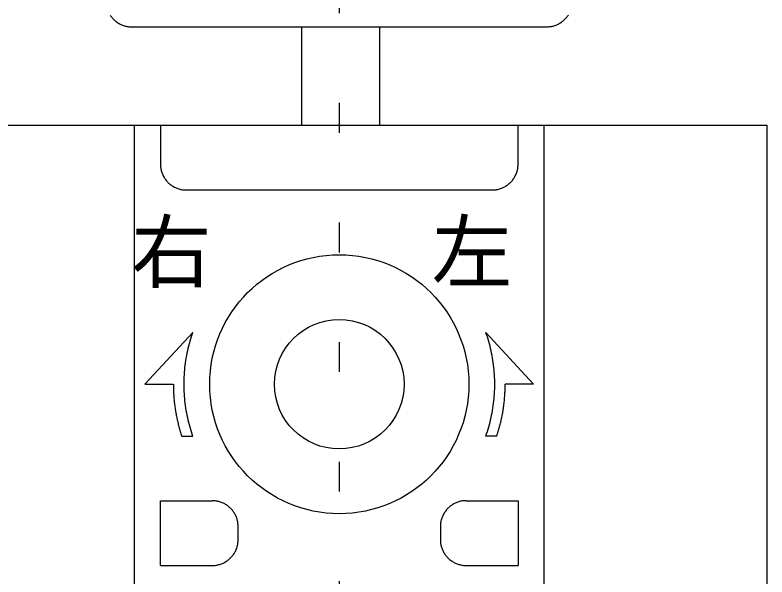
# Model space of a CAD drawing. Units: millimetres, scale not verified. Extents: x -800 to 800, y -554 to 554.
# Drawn here: x -213.78 to -184.77, y 363.11 to 384.81 of the extents above; entities that cross this region are included whole.
import ezdxf
from ezdxf.enums import TextEntityAlignment as Align

# ---------------------------------------------------------------- set-up
doc = ezdxf.new("R2010")
doc.units = ezdxf.units.MM
doc.header["$LTSCALE"] = 4
doc.linetypes.add('USER12', pattern=[1.154642, 0.288572, -0.86607])
doc.layers.add('2-0', color=7, linetype='Continuous', lineweight=25)
doc.styles.add('ＭＳ ゴシック', font='')
doc.styles.get('ＭＳ ゴシック').set_extended_font_data('MS Gothic')

msp = doc.modelspace()

# ---------------------------------------------------------------- linework, layer by layer
at = {"layer": '2-0', "linetype": 'USER12'}
msp.add_line((-201.269, 390.654), (-201.269, 338.712), dxfattribs=at)
at = {"layer": '2-0'}
for p, q in [((-209.271, 384.352), (-193.271, 384.352)), ((-202.719, 384.352), (-202.719, 380.553)), ((-199.721, 384.352), (-199.721, 380.553)), ((-217.768, 380.553), (-184.77, 380.553)), ((-209.169, 345.453), (-209.169, 380.553)), ((-209.169, 380.553), (-193.369, 380.553)), ((-208.168, 380.553), (-208.168, 379.055)), ((-194.369, 379.054), (-194.369, 380.552)), ((-193.369, 345.453), (-193.369, 380.553)), ((-184.768, 380.553), (-184.768, 321.939)), ((-207.169, 378.053), (-195.369, 378.053)), ((-208.768, 370.553), (-206.923, 372.554)), ((-193.769, 370.553), (-195.614, 372.554)), ((-208.768, 370.553), (-207.67, 370.553)), ((-193.769, 370.553), (-194.867, 370.553)), ((-207.349, 368.553), (-206.923, 368.553)), ((-195.188, 368.553), (-195.614, 368.553)), ((-208.168, 366.053), (-206.168, 366.053)), ((-208.168, 363.553), (-208.168, 366.052)), ((-196.367, 366.053), (-194.369, 366.053)), ((-194.369, 366.053), (-194.369, 363.554)), ((-205.169, 364.553), (-205.169, 365.052)), ((-197.368, 365.053), (-197.368, 364.553)), ((-208.168, 363.553), (-206.168, 363.553)), ((-196.367, 363.553), (-194.369, 363.553))]:
    msp.add_line(p, q, dxfattribs=at)
for centre, radius in [((-201.268, 370.553), 4.999), ((-201.269, 370.553), 2.5)]:
    msp.add_circle(centre, radius, dxfattribs=at)
for centre, radius, start, end in [((-209.264, 385.355), 1.006, 212.9511, 220.92), ((-209.263, 385.356), 1.007, 220.9169, 228.8625), ((-193.275, 385.359), 1.008, 311.0277, 318.9723), ((-193.273, 385.357), 1.006, 318.9692, 326.9474), ((-209.265, 385.353), 1.003, 228.8595, 236.849), ((-209.269, 385.347), 0.996, 236.8479, 244.9398), ((-209.272, 385.342), 0.99, 244.9421, 253.1718), ((-209.272, 385.342), 0.991, 253.1789, 261.5458), ((-209.27, 385.356), 1.005, 261.5581, 270.0166), ((-193.269, 385.361), 1.008, 269.9844, 278.4185), ((-193.268, 385.347), 0.995, 278.4302, 286.7696), ((-193.268, 385.347), 0.994, 286.7762, 294.9801), ((-193.27, 385.352), 1, 294.9821, 303.054), ((-193.273, 385.357), 1.006, 303.0526, 311.0308), ((-207.155, 379.054), 1.013, 179.9838, 188.3789), ((-207.17, 379.052), 0.998, 188.3902, 196.6992), ((-195.363, 379.052), 0.995, 343.2304, 351.5698), ((-195.376, 379.054), 1.008, 351.5815, 0.0156), ((-207.172, 379.051), 0.996, 196.7055, 204.89), ((-207.168, 379.053), 1, 204.8919, 212.9561), ((-195.367, 379.054), 1, 326.946, 335.0179), ((-195.362, 379.052), 0.994, 335.0199, 343.2238), ((-207.165, 379.055), 1.004, 212.9548, 220.9361), ((-207.164, 379.056), 1.005, 220.9333, 228.89), ((-207.166, 379.053), 1.002, 228.8872, 236.884), ((-195.373, 379.057), 1.006, 303.0526, 311.0308), ((-195.374, 379.059), 1.008, 311.0277, 318.9723), ((-195.372, 379.057), 1.006, 318.9692, 326.9474), ((-207.169, 379.048), 0.996, 236.883, 244.9765), ((-207.172, 379.043), 0.991, 244.9789, 253.2034), ((-207.171, 379.045), 0.992, 253.2104, 261.565), ((-207.169, 379.06), 1.007, 261.5771, 270.0171), ((-195.369, 379.061), 1.008, 269.9844, 278.4185), ((-195.367, 379.047), 0.995, 278.4302, 286.7696), ((-195.367, 379.047), 0.994, 286.7762, 294.9801), ((-195.369, 379.052), 1, 294.9821, 303.054), ((-201.274, 370.551), 5.995, 160.4871, 164.0576), ((-201.263, 370.551), 5.995, 15.9424, 19.5129), ((-201.279, 370.553), 5.989, 164.0579, 167.6156), ((-201.258, 370.553), 5.989, 12.3844, 15.9421), ((-201.281, 370.553), 5.987, 167.6157, 171.1625), ((-201.256, 370.553), 5.987, 8.8375, 12.3843), ((-201.281, 370.553), 5.987, 171.1626, 174.701), ((-201.256, 370.553), 5.987, 5.299, 8.8374), ((-201.28, 370.553), 5.988, 174.701, 178.2343), ((-201.257, 370.553), 5.988, 1.7657, 5.299), ((-201.28, 370.553), 5.988, 178.2343, 181.7657), ((-201.257, 370.553), 5.988, 358.2343, 1.7657), ((-201.252, 370.553), 6.417, 179.9999, 181.6505), ((-201.285, 370.553), 6.417, 358.3496, 0.0001), ((-201.259, 370.553), 6.41, 181.6504, 183.3019), ((-201.266, 370.553), 6.403, 183.3019, 184.9548), ((-201.28, 370.553), 5.988, 181.7657, 185.299), ((-201.257, 370.553), 5.988, 354.701, 358.2343), ((-201.271, 370.553), 6.403, 355.0452, 356.6981), ((-201.278, 370.553), 6.41, 356.6981, 358.3496), ((-201.274, 370.552), 6.396, 184.9548, 186.6097), ((-201.281, 370.553), 5.987, 185.299, 188.8374), ((-201.256, 370.553), 5.987, 351.1626, 354.701), ((-201.263, 370.552), 6.396, 353.3903, 355.0452), ((-201.282, 370.551), 6.387, 186.6097, 188.2669), ((-201.291, 370.55), 6.378, 188.2669, 189.9271), ((-201.281, 370.553), 5.987, 188.8375, 192.3843), ((-201.256, 370.553), 5.987, 347.6157, 351.1625), ((-201.246, 370.55), 6.378, 350.0729, 351.7331), ((-201.255, 370.551), 6.387, 351.7331, 353.3903), ((-201.301, 370.548), 6.368, 189.9271, 191.5906), ((-201.236, 370.548), 6.368, 348.4094, 350.0729), ((-201.311, 370.546), 6.358, 191.5906, 193.2578), ((-201.321, 370.544), 6.347, 193.2578, 194.9292), ((-201.279, 370.554), 5.989, 192.3844, 195.9421), ((-201.258, 370.554), 5.989, 344.0578, 347.6156), ((-201.216, 370.544), 6.347, 345.0708, 346.7422), ((-201.226, 370.546), 6.358, 346.7422, 348.4094), ((-201.331, 370.541), 6.337, 194.9292, 196.6052), ((-201.34, 370.538), 6.327, 196.6052, 198.2859), ((-201.274, 370.555), 5.995, 195.9424, 199.5129), ((-201.263, 370.555), 5.995, 340.4871, 344.0576), ((-201.197, 370.538), 6.327, 341.7141, 343.3948), ((-201.206, 370.541), 6.337, 343.3948, 345.0708), ((-206.167, 365.047), 1.007, 81.5771, 90.0171), ((-206.165, 365.062), 0.992, 73.2104, 81.565), ((-206.165, 365.064), 0.991, 64.9789, 73.2034), ((-206.167, 365.059), 0.996, 56.883, 64.9765), ((-206.171, 365.054), 1.002, 48.8872, 56.884), ((-206.173, 365.051), 1.005, 40.9333, 48.89), ((-196.364, 365.052), 1.005, 131.1179, 139.0746), ((-196.366, 365.055), 1.002, 123.1239, 131.1207), ((-196.37, 365.06), 0.996, 115.0314, 123.1249), ((-196.372, 365.065), 0.991, 106.8045, 115.029), ((-196.372, 365.063), 0.992, 98.4429, 106.7974), ((-196.37, 365.048), 1.007, 89.9908, 98.4307), ((-206.172, 365.052), 1.004, 32.9548, 40.9361), ((-206.168, 365.054), 1, 24.8919, 32.9561), ((-196.369, 365.055), 1, 147.0518, 155.1159), ((-196.365, 365.053), 1.004, 139.0717, 147.053), ((-206.165, 365.056), 0.996, 16.7055, 24.89), ((-206.167, 365.055), 0.998, 8.3902, 16.6992), ((-196.37, 365.056), 0.998, 163.3087, 171.6177), ((-196.372, 365.057), 0.996, 155.1178, 163.3024), ((-206.182, 365.054), 1.013, 359.9838, 8.3789), ((-196.355, 365.054), 1.013, 171.629, 180.0241), ((-206.169, 364.551), 1.001, 343.3292, 351.6352), ((-206.188, 364.554), 1.019, 351.6468, 0.0188), ((-196.349, 364.555), 1.019, 179.989, 188.3611), ((-196.367, 364.552), 1.001, 188.3727, 196.6787), ((-206.166, 364.551), 0.998, 327.0371, 335.1228), ((-206.165, 364.55), 0.996, 335.1255, 343.3223), ((-196.372, 364.551), 0.996, 196.6856, 204.8824), ((-196.371, 364.552), 0.998, 204.885, 212.9708), ((-206.168, 364.551), 0.999, 303.046, 311.0573), ((-206.17, 364.553), 1.002, 311.0551, 319.0338), ((-206.169, 364.553), 1.001, 319.0316, 327.0376), ((-196.368, 364.553), 1.001, 212.9702, 220.9763), ((-196.367, 364.554), 1.002, 220.974, 228.9528), ((-196.369, 364.552), 0.999, 228.9505, 236.9618), ((-206.167, 364.565), 1.012, 269.9821, 278.3849), ((-206.165, 364.548), 0.995, 278.3966, 286.7265), ((-206.164, 364.545), 0.991, 286.7334, 294.9474), ((-206.166, 364.548), 0.995, 294.95, 303.0466), ((-196.371, 364.548), 0.995, 236.9612, 245.0579), ((-196.373, 364.545), 0.991, 245.0605, 253.2745), ((-196.372, 364.549), 0.995, 253.2814, 261.6113), ((-196.37, 364.565), 1.012, 261.623, 270.0258)]:
    msp.add_arc(centre, radius, start, end, dxfattribs=at)

# ---------------------------------------------------------------- texts
at = {"layer": '2-0', "style": 'ＭＳ ゴシック'}
for s, p in [('右', (-209.303, 373.84)), ('左', (-197.704, 373.84))]:
    msp.add_text(s, height=2.284, dxfattribs=at).set_placement(p, align=Align.BOTTOM_LEFT)

doc.saveas('drawing.dxf')
